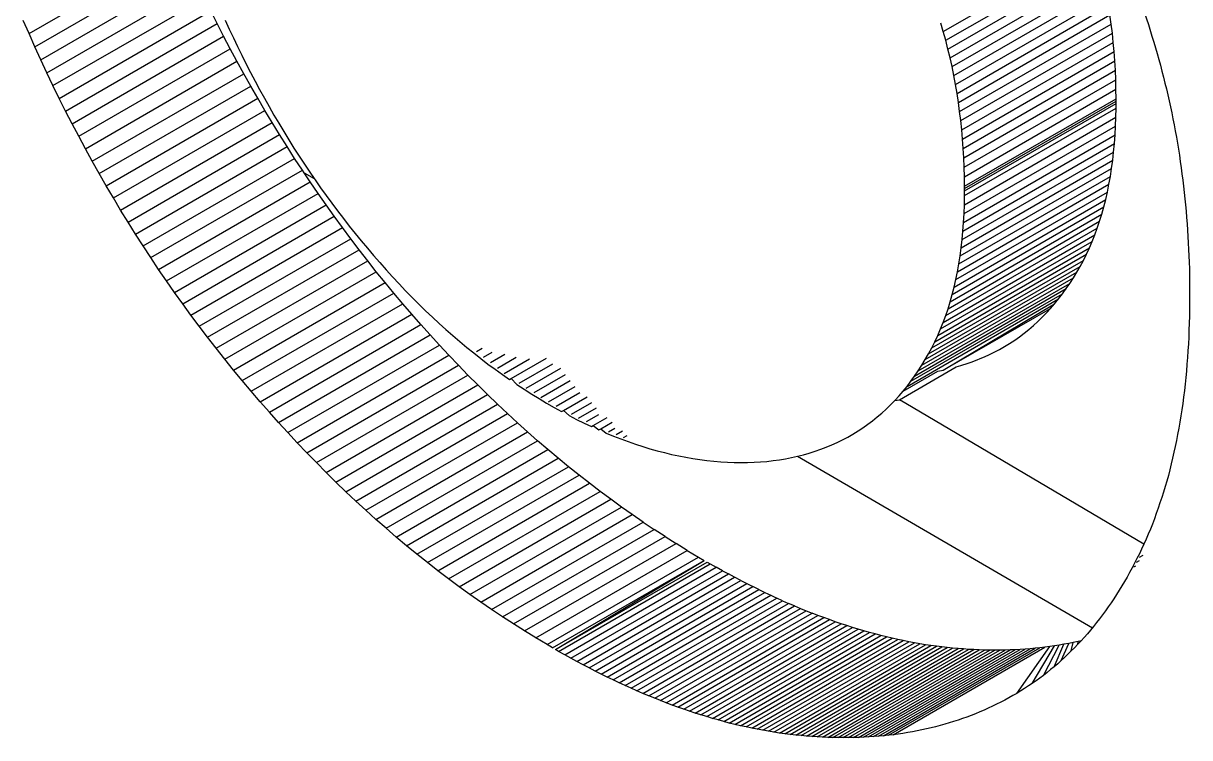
# Model space of a CAD drawing. Header units: millimetres. Extents: x 153 to 4750, y 92 to 3343.
# Drawn here: x 3415.54 to 3431.87, y 2733.52 to 2743.52 of the extents above; entities that cross this region are included whole.
import ezdxf

# ---------------------------------------------------------------- set-up
doc = ezdxf.new("R2010")
doc.units = ezdxf.units.MM

msp = doc.modelspace()

# ---------------------------------------------------------------- linework, layer by layer
for p, q in [((3415.621, 2743.372), (3417.742, 2744.596)), ((3428.418, 2743.399), (3430.54, 2744.624)), ((3428.452, 2743.278), (3430.573, 2744.502)), ((3415.702, 2743.188), (3417.824, 2744.413)), ((3428.483, 2743.156), (3430.604, 2744.381)), ((3415.785, 2743.006), (3417.907, 2744.23)), ((3428.512, 2743.033), (3430.634, 2744.258)), ((3415.87, 2742.824), (3417.991, 2744.049)), ((3428.54, 2742.91), (3430.661, 2744.134)), ((3428.565, 2742.785), (3430.686, 2744.01)), ((3415.956, 2742.644), (3418.077, 2743.869)), ((3428.588, 2742.66), (3430.71, 2743.885)), ((3416.044, 2742.465), (3418.165, 2743.69)), ((3418.254, 2743.512), (3418.165, 2743.69)), ((3428.61, 2742.535), (3430.731, 2743.759)), ((3431.235, 2743.657), (3431.288, 2743.497)), ((3415.621, 2743.372), (3415.541, 2743.556)), ((3416.133, 2742.287), (3418.254, 2743.512)), ((3418.345, 2743.335), (3418.254, 2743.512)), ((3418.366, 2743.559), (3418.423, 2743.435)), ((3428.418, 2743.399), (3428.383, 2743.519)), ((3428.629, 2742.408), (3430.751, 2743.633)), ((3428.647, 2742.281), (3430.768, 2743.506)), ((3430.768, 2743.506), (3430.751, 2743.633)), ((3430.784, 2743.378), (3430.768, 2743.506)), ((3431.288, 2743.497), (3431.339, 2743.335)), ((3415.702, 2743.188), (3415.621, 2743.372)), ((3416.224, 2742.11), (3418.345, 2743.335)), ((3418.437, 2743.159), (3418.345, 2743.335)), ((3418.423, 2743.435), (3418.481, 2743.312)), ((3428.452, 2743.278), (3428.418, 2743.399)), ((3428.662, 2742.153), (3430.784, 2743.378)), ((3430.797, 2743.249), (3430.784, 2743.378)), ((3431.339, 2743.335), (3431.364, 2743.254)), ((3415.785, 2743.006), (3415.702, 2743.188)), ((3418.481, 2743.312), (3418.539, 2743.189)), ((3418.539, 2743.189), (3418.599, 2743.068)), ((3428.483, 2743.156), (3428.452, 2743.278)), ((3428.676, 2742.024), (3430.797, 2743.249)), ((3430.809, 2743.119), (3430.797, 2743.249)), ((3431.364, 2743.254), (3431.388, 2743.173)), ((3431.388, 2743.173), (3431.412, 2743.091)), ((3415.87, 2742.824), (3415.785, 2743.006)), ((3416.316, 2741.934), (3418.437, 2743.159)), ((3418.531, 2742.984), (3418.437, 2743.159)), ((3418.599, 2743.068), (3418.66, 2742.946)), ((3428.512, 2743.033), (3428.483, 2743.156)), ((3428.54, 2742.91), (3428.512, 2743.033)), ((3428.687, 2741.895), (3430.809, 2743.119)), ((3430.818, 2742.989), (3430.809, 2743.119)), ((3431.412, 2743.091), (3431.435, 2743.01)), ((3431.435, 2743.01), (3431.457, 2742.928)), ((3416.41, 2741.759), (3418.531, 2742.984)), ((3418.627, 2742.81), (3418.531, 2742.984)), ((3418.66, 2742.946), (3418.722, 2742.826)), ((3428.565, 2742.785), (3428.54, 2742.91)), ((3428.697, 2741.764), (3430.818, 2742.989)), ((3428.705, 2741.633), (3430.826, 2742.858)), ((3430.826, 2742.858), (3430.818, 2742.989)), ((3430.831, 2742.726), (3430.826, 2742.858)), ((3431.457, 2742.928), (3431.479, 2742.845)), ((3431.479, 2742.845), (3431.5, 2742.763)), ((3415.956, 2742.644), (3415.87, 2742.824)), ((3416.505, 2741.586), (3418.627, 2742.81)), ((3418.724, 2742.638), (3418.627, 2742.81)), ((3418.722, 2742.826), (3418.785, 2742.706)), ((3418.785, 2742.706), (3418.849, 2742.587)), ((3428.588, 2742.66), (3428.565, 2742.785)), ((3428.71, 2741.501), (3430.831, 2742.726)), ((3430.835, 2742.594), (3430.831, 2742.726)), ((3431.5, 2742.763), (3431.521, 2742.68)), ((3431.521, 2742.68), (3431.541, 2742.597)), ((3416.044, 2742.465), (3415.956, 2742.644)), ((3416.602, 2741.413), (3418.724, 2742.638)), ((3418.822, 2742.466), (3418.724, 2742.638)), ((3418.849, 2742.587), (3418.915, 2742.468)), ((3428.61, 2742.535), (3428.588, 2742.66)), ((3428.629, 2742.408), (3428.61, 2742.535)), ((3428.714, 2741.369), (3430.835, 2742.594)), ((3430.837, 2742.46), (3430.835, 2742.594)), ((3431.541, 2742.597), (3431.56, 2742.514)), ((3431.56, 2742.514), (3431.579, 2742.43)), ((3416.133, 2742.287), (3416.044, 2742.465)), ((3416.701, 2741.241), (3418.822, 2742.466)), ((3418.923, 2742.296), (3418.822, 2742.466)), ((3418.915, 2742.468), (3418.981, 2742.35)), ((3418.981, 2742.35), (3419.048, 2742.232)), ((3428.647, 2742.281), (3428.629, 2742.408)), ((3428.715, 2741.235), (3430.837, 2742.46)), ((3428.715, 2741.202), (3430.837, 2742.427)), ((3428.715, 2741.169), (3430.837, 2742.394)), ((3430.836, 2742.329), (3430.837, 2742.394)), ((3430.837, 2742.427), (3430.837, 2742.46)), ((3430.837, 2742.394), (3430.837, 2742.427)), ((3431.579, 2742.43), (3431.597, 2742.347)), ((3416.224, 2742.11), (3416.133, 2742.287)), ((3416.801, 2741.071), (3418.923, 2742.296)), ((3419.024, 2742.126), (3418.923, 2742.296)), ((3419.048, 2742.232), (3419.116, 2742.116)), ((3428.662, 2742.153), (3428.647, 2742.281)), ((3428.713, 2740.977), (3430.834, 2742.202)), ((3428.715, 2741.105), (3430.836, 2742.329)), ((3430.829, 2742.077), (3430.834, 2742.202)), ((3430.834, 2742.202), (3430.836, 2742.329)), ((3431.597, 2742.347), (3431.615, 2742.263)), ((3431.615, 2742.263), (3431.632, 2742.178)), ((3416.316, 2741.934), (3416.224, 2742.11)), ((3416.903, 2740.902), (3419.024, 2742.126)), ((3419.128, 2741.958), (3419.024, 2742.126)), ((3419.116, 2742.116), (3419.186, 2742)), ((3428.676, 2742.024), (3428.662, 2742.153)), ((3428.687, 2741.895), (3428.676, 2742.024)), ((3428.708, 2740.852), (3430.829, 2742.077)), ((3430.822, 2741.954), (3430.829, 2742.077)), ((3431.632, 2742.178), (3431.648, 2742.094)), ((3431.648, 2742.094), (3431.664, 2742.009)), ((3416.41, 2741.759), (3416.316, 2741.934)), ((3417.007, 2740.734), (3419.128, 2741.958)), ((3419.233, 2741.791), (3419.128, 2741.958)), ((3419.186, 2742), (3419.257, 2741.884)), ((3419.257, 2741.884), (3419.328, 2741.77)), ((3428.697, 2741.764), (3428.687, 2741.895)), ((3428.701, 2740.729), (3430.822, 2741.954)), ((3430.813, 2741.833), (3430.822, 2741.954)), ((3431.664, 2742.009), (3431.68, 2741.924)), ((3431.68, 2741.924), (3431.694, 2741.839)), ((3416.505, 2741.586), (3416.41, 2741.759)), ((3417.111, 2740.566), (3419.233, 2741.791)), ((3419.339, 2741.625), (3419.233, 2741.791)), ((3419.328, 2741.77), (3419.401, 2741.657)), ((3428.681, 2740.489), (3430.802, 2741.714)), ((3428.692, 2740.608), (3430.813, 2741.833)), ((3428.705, 2741.633), (3428.697, 2741.764)), ((3430.789, 2741.598), (3430.802, 2741.714)), ((3430.802, 2741.714), (3430.813, 2741.833)), ((3431.694, 2741.839), (3431.708, 2741.753)), ((3431.708, 2741.753), (3431.722, 2741.668)), ((3416.602, 2741.413), (3416.505, 2741.586)), ((3417.218, 2740.4), (3419.339, 2741.625)), ((3419.447, 2741.46), (3419.339, 2741.625)), ((3419.401, 2741.657), (3419.475, 2741.545)), ((3419.475, 2741.545), (3419.549, 2741.433)), ((3428.668, 2740.373), (3430.789, 2741.598)), ((3428.71, 2741.501), (3428.705, 2741.633)), ((3430.774, 2741.483), (3430.789, 2741.598)), ((3431.722, 2741.668), (3431.735, 2741.582)), ((3431.735, 2741.582), (3431.747, 2741.495)), ((3416.701, 2741.241), (3416.602, 2741.413)), ((3417.326, 2740.236), (3419.447, 2741.46)), ((3419.471, 2741.425), (3419.447, 2741.46)), ((3419.471, 2741.425), (3419.61, 2741.345)), ((3419.557, 2741.297), (3419.471, 2741.425)), ((3419.549, 2741.433), (3419.61, 2741.345)), ((3428.635, 2740.147), (3430.756, 2741.371)), ((3428.652, 2740.259), (3430.774, 2741.483)), ((3428.714, 2741.369), (3428.71, 2741.501)), ((3428.715, 2741.235), (3428.714, 2741.369)), ((3430.737, 2741.262), (3430.756, 2741.371)), ((3430.756, 2741.371), (3430.774, 2741.483)), ((3431.747, 2741.495), (3431.758, 2741.409)), ((3431.758, 2741.409), (3431.77, 2741.322)), ((3416.801, 2741.071), (3416.701, 2741.241)), ((3417.435, 2740.072), (3419.557, 2741.297)), ((3419.667, 2741.135), (3419.557, 2741.297)), ((3419.61, 2741.345), (3419.625, 2741.323)), ((3419.625, 2741.323), (3419.702, 2741.213)), ((3419.702, 2741.213), (3419.78, 2741.104)), ((3428.615, 2740.037), (3430.737, 2741.262)), ((3428.715, 2741.202), (3428.715, 2741.235)), ((3430.715, 2741.154), (3430.737, 2741.262)), ((3431.77, 2741.322), (3431.78, 2741.235)), ((3431.78, 2741.235), (3431.79, 2741.148)), ((3416.903, 2740.902), (3416.801, 2741.071)), ((3417.546, 2739.91), (3419.667, 2741.135)), ((3419.779, 2740.974), (3419.667, 2741.135)), ((3419.78, 2741.104), (3419.859, 2740.996)), ((3428.57, 2739.824), (3430.691, 2741.048)), ((3428.593, 2739.929), (3430.715, 2741.154)), ((3428.713, 2740.977), (3428.715, 2741.105)), ((3428.715, 2741.169), (3428.715, 2741.202)), ((3428.715, 2741.105), (3428.715, 2741.169)), ((3430.665, 2740.945), (3430.691, 2741.048)), ((3430.691, 2741.048), (3430.715, 2741.154)), ((3431.79, 2741.148), (3431.799, 2741.06)), ((3431.799, 2741.06), (3431.808, 2740.973)), ((3417.007, 2740.734), (3416.903, 2740.902)), ((3417.658, 2739.749), (3419.779, 2740.974)), ((3419.893, 2740.815), (3419.779, 2740.974)), ((3419.859, 2740.996), (3419.94, 2740.889)), ((3419.94, 2740.889), (3420.021, 2740.783)), ((3428.543, 2739.72), (3430.665, 2740.945)), ((3428.708, 2740.852), (3428.713, 2740.977)), ((3430.637, 2740.844), (3430.665, 2740.945)), ((3431.808, 2740.973), (3431.816, 2740.885)), ((3431.816, 2740.885), (3431.823, 2740.796)), ((3417.111, 2740.566), (3417.007, 2740.734)), ((3417.772, 2739.59), (3419.893, 2740.815)), ((3420.008, 2740.657), (3419.893, 2740.815)), ((3420.021, 2740.783), (3420.103, 2740.678)), ((3428.485, 2739.52), (3430.606, 2740.745)), ((3428.515, 2739.619), (3430.637, 2740.844)), ((3428.692, 2740.608), (3428.701, 2740.729)), ((3428.701, 2740.729), (3428.708, 2740.852)), ((3430.574, 2740.648), (3430.606, 2740.745)), ((3430.606, 2740.745), (3430.637, 2740.844)), ((3431.823, 2740.796), (3431.83, 2740.708)), ((3417.218, 2740.4), (3417.111, 2740.566)), ((3417.887, 2739.432), (3420.008, 2740.657)), ((3420.124, 2740.5), (3420.008, 2740.657)), ((3420.103, 2740.678), (3420.186, 2740.574)), ((3420.186, 2740.574), (3420.271, 2740.471)), ((3428.418, 2739.329), (3430.539, 2740.554)), ((3428.452, 2739.424), (3430.574, 2740.648)), ((3428.681, 2740.489), (3428.692, 2740.608)), ((3430.502, 2740.461), (3430.539, 2740.554)), ((3430.539, 2740.554), (3430.574, 2740.648)), ((3431.83, 2740.708), (3431.837, 2740.619)), ((3431.837, 2740.619), (3431.842, 2740.53)), ((3417.326, 2740.236), (3417.218, 2740.4)), ((3418.003, 2739.276), (3420.124, 2740.5)), ((3420.242, 2740.345), (3420.124, 2740.5)), ((3420.271, 2740.471), (3420.357, 2740.368)), ((3428.381, 2739.237), (3430.502, 2740.461)), ((3428.668, 2740.373), (3428.681, 2740.489)), ((3430.463, 2740.371), (3430.502, 2740.461)), ((3431.842, 2740.53), (3431.847, 2740.441)), ((3431.847, 2740.441), (3431.852, 2740.351)), ((3417.435, 2740.072), (3417.326, 2740.236)), ((3418.121, 2739.121), (3420.242, 2740.345)), ((3420.361, 2740.192), (3420.242, 2740.345)), ((3420.357, 2740.368), (3420.443, 2740.267)), ((3420.443, 2740.267), (3420.531, 2740.166)), ((3428.301, 2739.059), (3430.422, 2740.283)), ((3428.342, 2739.147), (3430.463, 2740.371)), ((3428.635, 2740.147), (3428.652, 2740.259)), ((3428.652, 2740.259), (3428.668, 2740.373)), ((3430.379, 2740.197), (3430.422, 2740.283)), ((3430.422, 2740.283), (3430.463, 2740.371)), ((3431.852, 2740.351), (3431.856, 2740.262)), ((3431.856, 2740.262), (3431.859, 2740.172)), ((3417.546, 2739.91), (3417.435, 2740.072)), ((3418.24, 2738.967), (3420.361, 2740.192)), ((3420.482, 2740.039), (3420.361, 2740.192)), ((3420.531, 2740.166), (3420.62, 2740.066)), ((3420.62, 2740.066), (3420.71, 2739.968)), ((3428.213, 2738.889), (3430.334, 2740.114)), ((3428.258, 2738.973), (3430.379, 2740.197)), ((3428.615, 2740.037), (3428.635, 2740.147)), ((3430.287, 2740.032), (3430.334, 2740.114)), ((3430.334, 2740.114), (3430.379, 2740.197)), ((3431.859, 2740.172), (3431.862, 2740.081)), ((3431.862, 2740.081), (3431.864, 2739.991)), ((3417.658, 2739.749), (3417.546, 2739.91)), ((3418.361, 2738.814), (3420.482, 2740.039)), ((3420.604, 2739.888), (3420.482, 2740.039)), ((3420.71, 2739.968), (3420.8, 2739.87)), ((3428.117, 2738.729), (3430.239, 2739.953)), ((3428.166, 2738.808), (3430.287, 2740.032)), ((3428.57, 2739.824), (3428.593, 2739.929)), ((3428.593, 2739.929), (3428.615, 2740.037)), ((3430.189, 2739.876), (3430.239, 2739.953)), ((3430.239, 2739.953), (3430.287, 2740.032)), ((3431.864, 2739.991), (3431.865, 2739.9)), ((3431.865, 2739.9), (3431.866, 2739.809)), ((3417.772, 2739.59), (3417.658, 2739.749)), ((3418.483, 2738.663), (3420.604, 2739.888)), ((3418.606, 2738.514), (3420.727, 2739.739)), ((3420.727, 2739.739), (3420.604, 2739.888)), ((3420.852, 2739.59), (3420.727, 2739.739)), ((3420.8, 2739.87), (3420.892, 2739.773)), ((3420.892, 2739.773), (3420.985, 2739.678)), ((3428.017, 2738.577), (3430.138, 2739.802)), ((3428.068, 2738.652), (3430.189, 2739.876)), ((3428.543, 2739.72), (3428.57, 2739.824)), ((3430.085, 2739.729), (3430.138, 2739.802)), ((3430.138, 2739.802), (3430.189, 2739.876)), ((3431.866, 2739.809), (3431.866, 2739.718)), ((3417.887, 2739.432), (3417.772, 2739.59)), ((3418.731, 2738.366), (3420.852, 2739.59)), ((3420.978, 2739.443), (3420.852, 2739.59)), ((3420.985, 2739.678), (3421.078, 2739.585)), ((3421.078, 2739.585), (3421.171, 2739.493)), ((3427.91, 2738.434), (3430.031, 2739.659)), ((3427.964, 2738.505), (3430.085, 2739.729)), ((3428.416, 2738.662), (3429.976, 2739.591)), ((3428.485, 2739.52), (3428.515, 2739.619)), ((3428.515, 2739.619), (3428.543, 2739.72)), ((3429.919, 2739.525), (3429.976, 2739.591)), ((3429.976, 2739.591), (3430.031, 2739.659)), ((3430.031, 2739.659), (3430.085, 2739.729)), ((3431.866, 2739.617), (3431.865, 2739.516)), ((3431.866, 2739.718), (3431.866, 2739.617)), ((3418.003, 2739.276), (3417.887, 2739.432)), ((3418.857, 2738.219), (3420.978, 2739.443)), ((3421.106, 2739.298), (3420.978, 2739.443)), ((3421.171, 2739.493), (3421.266, 2739.404)), ((3428.416, 2738.662), (3429.919, 2739.525)), ((3428.418, 2739.329), (3428.452, 2739.424)), ((3428.452, 2739.424), (3428.485, 2739.52)), ((3429.802, 2739.401), (3429.861, 2739.462)), ((3429.861, 2739.462), (3429.919, 2739.525)), ((3431.863, 2739.417), (3431.86, 2739.318)), ((3431.865, 2739.516), (3431.863, 2739.417)), ((3418.121, 2739.121), (3418.003, 2739.276)), ((3418.985, 2738.073), (3421.106, 2739.298)), ((3421.235, 2739.154), (3421.106, 2739.298)), ((3421.266, 2739.404), (3421.361, 2739.316)), ((3421.361, 2739.316), (3421.457, 2739.229)), ((3428.381, 2739.237), (3428.418, 2739.329)), ((3429.615, 2739.23), (3429.679, 2739.285)), ((3429.679, 2739.285), (3429.741, 2739.342)), ((3429.741, 2739.342), (3429.802, 2739.401)), ((3431.86, 2739.318), (3431.857, 2739.22)), ((3418.24, 2738.967), (3418.121, 2739.121)), ((3419.114, 2737.929), (3421.235, 2739.154)), ((3421.365, 2739.011), (3421.235, 2739.154)), ((3421.457, 2739.229), (3421.553, 2739.145)), ((3421.553, 2739.145), (3421.65, 2739.062)), ((3428.301, 2739.059), (3428.342, 2739.147)), ((3428.342, 2739.147), (3428.381, 2739.237)), ((3429.418, 2739.08), (3429.483, 2739.128)), ((3429.483, 2739.128), (3429.55, 2739.178)), ((3429.55, 2739.178), (3429.615, 2739.23)), ((3431.853, 2739.123), (3431.848, 2739.027)), ((3431.857, 2739.22), (3431.853, 2739.123)), ((3418.361, 2738.814), (3418.24, 2738.967)), ((3419.244, 2737.786), (3421.365, 2739.011)), ((3421.497, 2738.87), (3421.365, 2739.011)), ((3421.65, 2739.062), (3421.748, 2738.98)), ((3421.748, 2738.98), (3421.846, 2738.901)), ((3421.886, 2738.924), (3421.964, 2738.969)), ((3428.213, 2738.889), (3428.258, 2738.973)), ((3428.258, 2738.973), (3428.301, 2739.059)), ((3429.13, 2738.911), (3429.203, 2738.95)), ((3429.203, 2738.95), (3429.276, 2738.991)), ((3429.276, 2738.991), (3429.346, 2739.035)), ((3429.346, 2739.035), (3429.418, 2739.08)), ((3431.842, 2738.931), (3431.836, 2738.836)), ((3431.848, 2739.027), (3431.842, 2738.931)), ((3418.483, 2738.663), (3418.361, 2738.814)), ((3419.376, 2737.645), (3421.497, 2738.87)), ((3421.63, 2738.73), (3421.497, 2738.87)), ((3421.846, 2738.901), (3421.945, 2738.823)), ((3421.945, 2738.823), (3422.045, 2738.747)), ((3421.981, 2738.844), (3422.103, 2738.914)), ((3422.079, 2738.767), (3422.279, 2738.883)), ((3422.176, 2738.691), (3422.44, 2738.843)), ((3422.273, 2738.616), (3422.628, 2738.821)), ((3422.371, 2738.543), (3422.864, 2738.827)), ((3428.117, 2738.729), (3428.166, 2738.808)), ((3428.166, 2738.808), (3428.213, 2738.889)), ((3428.663, 2738.725), (3428.766, 2738.758)), ((3428.766, 2738.758), (3428.823, 2738.778)), ((3428.823, 2738.778), (3428.902, 2738.808)), ((3428.902, 2738.808), (3428.927, 2738.818)), ((3428.927, 2738.818), (3429.005, 2738.852)), ((3429.005, 2738.852), (3429.055, 2738.874)), ((3429.055, 2738.874), (3429.13, 2738.911)), ((3431.836, 2738.836), (3431.828, 2738.743)), ((3418.606, 2738.514), (3418.483, 2738.663)), ((3419.509, 2737.505), (3421.63, 2738.73)), ((3421.765, 2738.592), (3421.63, 2738.73)), ((3422.045, 2738.747), (3422.145, 2738.673)), ((3422.145, 2738.673), (3422.246, 2738.6)), ((3422.246, 2738.6), (3422.348, 2738.529)), ((3422.48, 2738.477), (3422.954, 2738.751)), ((3422.58, 2738.408), (3423.063, 2738.687)), ((3422.689, 2738.346), (3423.13, 2738.6)), ((3427.804, 2738.247), (3428.6, 2738.707)), ((3427.855, 2738.366), (3428.341, 2738.647)), ((3428.017, 2738.577), (3428.068, 2738.652)), ((3428.068, 2738.652), (3428.117, 2738.729)), ((3428.341, 2738.647), (3428.416, 2738.662)), ((3428.6, 2738.707), (3428.663, 2738.725)), ((3431.82, 2738.649), (3431.812, 2738.557)), ((3431.828, 2738.743), (3431.82, 2738.649)), ((3418.731, 2738.366), (3418.606, 2738.514)), ((3419.643, 2737.367), (3421.765, 2738.592)), ((3419.779, 2737.23), (3421.901, 2738.454)), ((3421.901, 2738.454), (3421.765, 2738.592)), ((3422.038, 2738.319), (3421.901, 2738.454)), ((3422.348, 2738.529), (3422.371, 2738.543)), ((3422.371, 2738.543), (3422.45, 2738.46)), ((3422.45, 2738.46), (3422.553, 2738.393)), ((3422.786, 2738.278), (3423.197, 2738.514)), ((3422.893, 2738.216), (3423.264, 2738.43)), ((3427.855, 2738.366), (3427.91, 2738.434)), ((3427.91, 2738.434), (3427.964, 2738.505)), ((3427.964, 2738.505), (3428.017, 2738.577)), ((3431.802, 2738.465), (3431.792, 2738.375)), ((3431.812, 2738.557), (3431.802, 2738.465)), ((3418.857, 2738.219), (3418.731, 2738.366)), ((3419.917, 2737.094), (3422.038, 2738.319)), ((3422.176, 2738.185), (3422.038, 2738.319)), ((3422.553, 2738.393), (3422.657, 2738.327)), ((3422.657, 2738.327), (3422.761, 2738.263)), ((3422.999, 2738.156), (3423.331, 2738.348)), ((3423.102, 2738.097), (3423.434, 2738.288)), ((3427.74, 2738.237), (3427.798, 2738.301)), ((3427.798, 2738.301), (3427.855, 2738.366)), ((3431.781, 2738.285), (3431.769, 2738.196)), ((3431.792, 2738.375), (3431.781, 2738.285)), ((3418.985, 2738.073), (3418.857, 2738.219)), ((3420.055, 2736.96), (3422.176, 2738.185)), ((3422.316, 2738.054), (3422.176, 2738.185)), ((3422.761, 2738.263), (3422.866, 2738.201)), ((3422.866, 2738.201), (3422.971, 2738.14)), ((3422.971, 2738.14), (3423.076, 2738.082)), ((3423.214, 2738.045), (3423.499, 2738.209)), ((3423.313, 2737.988), (3423.563, 2738.133)), ((3427.557, 2738.06), (3427.62, 2738.117)), ((3427.62, 2738.117), (3427.681, 2738.176)), ((3427.681, 2738.176), (3427.74, 2738.237)), ((3427.74, 2738.237), (3427.804, 2738.247)), ((3427.893, 2738.195), (3427.804, 2738.247)), ((3431.226, 2736.226), (3427.893, 2738.195)), ((3431.756, 2738.107), (3431.743, 2738.02)), ((3431.769, 2738.196), (3431.756, 2738.107)), ((3419.114, 2737.929), (3418.985, 2738.073)), ((3420.194, 2736.829), (3422.316, 2738.054)), ((3422.456, 2737.924), (3422.316, 2738.054)), ((3423.076, 2738.082), (3423.102, 2738.097)), ((3423.102, 2738.097), (3423.181, 2738.026)), ((3423.181, 2738.026), (3423.286, 2737.972)), ((3423.286, 2737.972), (3423.39, 2737.921)), ((3423.423, 2737.94), (3423.598, 2738.041)), ((3423.517, 2737.885), (3423.714, 2737.999)), ((3427.362, 2737.903), (3427.429, 2737.953)), ((3427.429, 2737.953), (3427.494, 2738.006)), ((3427.494, 2738.006), (3427.557, 2738.06)), ((3431.743, 2738.02), (3431.729, 2737.933)), ((3419.244, 2737.786), (3419.114, 2737.929)), ((3419.376, 2737.645), (3419.244, 2737.786)), ((3420.335, 2736.7), (3422.456, 2737.924)), ((3420.476, 2736.572), (3422.597, 2737.797)), ((3422.597, 2737.797), (3422.456, 2737.924)), ((3422.74, 2737.672), (3422.597, 2737.797)), ((3423.39, 2737.921), (3423.494, 2737.872)), ((3423.494, 2737.872), (3423.517, 2737.885)), ((3423.517, 2737.885), (3423.597, 2737.825)), ((3423.597, 2737.825), (3423.624, 2737.841)), ((3423.624, 2737.841), (3423.784, 2737.933)), ((3423.624, 2737.841), (3423.7, 2737.78)), ((3423.7, 2737.78), (3423.803, 2737.738)), ((3423.731, 2737.798), (3423.819, 2737.849)), ((3423.838, 2737.758), (3423.929, 2737.81)), ((3427.154, 2737.766), (3427.225, 2737.81)), ((3427.225, 2737.81), (3427.294, 2737.855)), ((3427.294, 2737.855), (3427.362, 2737.903)), ((3431.714, 2737.847), (3431.698, 2737.762)), ((3431.729, 2737.933), (3431.714, 2737.847)), ((3419.509, 2737.505), (3419.376, 2737.645)), ((3420.618, 2736.447), (3422.74, 2737.672)), ((3422.883, 2737.549), (3422.74, 2737.672)), ((3423.803, 2737.738), (3423.906, 2737.698)), ((3423.906, 2737.698), (3424.008, 2737.66)), ((3423.944, 2737.72), (3423.992, 2737.748)), ((3424.008, 2737.66), (3424.11, 2737.625)), ((3424.11, 2737.625), (3424.211, 2737.592)), ((3426.78, 2737.583), (3426.858, 2737.615)), ((3426.858, 2737.615), (3426.934, 2737.65)), ((3426.934, 2737.65), (3427.009, 2737.686)), ((3427.009, 2737.686), (3427.082, 2737.725)), ((3427.082, 2737.725), (3427.154, 2737.766)), ((3431.682, 2737.677), (3431.665, 2737.594)), ((3431.698, 2737.762), (3431.682, 2737.677)), ((3419.643, 2737.367), (3419.509, 2737.505)), ((3420.761, 2736.324), (3422.883, 2737.549)), ((3423.027, 2737.428), (3422.883, 2737.549)), ((3424.211, 2737.592), (3424.312, 2737.561)), ((3424.312, 2737.561), (3424.413, 2737.532)), ((3424.413, 2737.532), (3424.514, 2737.506)), ((3424.514, 2737.506), (3424.614, 2737.482)), ((3424.614, 2737.482), (3424.714, 2737.461)), ((3424.714, 2737.461), (3424.813, 2737.441)), ((3426.294, 2737.437), (3426.378, 2737.456)), ((3426.378, 2737.456), (3426.461, 2737.477)), ((3426.378, 2737.456), (3430.505, 2735.054)), ((3426.461, 2737.477), (3426.542, 2737.5)), ((3426.542, 2737.5), (3426.623, 2737.526)), ((3426.623, 2737.526), (3426.702, 2737.553)), ((3426.702, 2737.553), (3426.78, 2737.583)), ((3431.647, 2737.511), (3431.628, 2737.429)), ((3431.665, 2737.594), (3431.647, 2737.511)), ((3419.779, 2737.23), (3419.643, 2737.367)), ((3420.906, 2736.203), (3423.027, 2737.428)), ((3421.051, 2736.084), (3423.172, 2737.309)), ((3423.172, 2737.309), (3423.027, 2737.428)), ((3423.319, 2737.192), (3423.172, 2737.309)), ((3424.813, 2737.441), (3424.912, 2737.424)), ((3424.912, 2737.424), (3425.011, 2737.409)), ((3425.011, 2737.409), (3425.11, 2737.397)), ((3425.11, 2737.397), (3425.207, 2737.386)), ((3425.207, 2737.386), (3425.304, 2737.378)), ((3425.304, 2737.378), (3425.399, 2737.373)), ((3425.399, 2737.373), (3425.493, 2737.369)), ((3425.493, 2737.369), (3425.587, 2737.368)), ((3425.587, 2737.368), (3425.679, 2737.368)), ((3425.679, 2737.368), (3425.77, 2737.371)), ((3425.77, 2737.371), (3425.86, 2737.377)), ((3425.86, 2737.377), (3425.949, 2737.384)), ((3425.949, 2737.384), (3426.037, 2737.394)), ((3426.037, 2737.394), (3426.124, 2737.406)), ((3426.124, 2737.406), (3426.21, 2737.421)), ((3426.21, 2737.421), (3426.294, 2737.437)), ((3431.609, 2737.348), (3431.589, 2737.267)), ((3431.628, 2737.429), (3431.609, 2737.348)), ((3419.917, 2737.094), (3419.779, 2737.23)), ((3421.197, 2735.967), (3423.319, 2737.192)), ((3423.466, 2737.077), (3423.319, 2737.192)), ((3431.568, 2737.188), (3431.546, 2737.109)), ((3431.589, 2737.267), (3431.568, 2737.188)), ((3420.055, 2736.96), (3419.917, 2737.094)), ((3420.194, 2736.829), (3420.055, 2736.96)), ((3421.344, 2735.852), (3423.466, 2737.077)), ((3421.493, 2735.74), (3423.614, 2736.964)), ((3423.614, 2736.964), (3423.466, 2737.077)), ((3423.763, 2736.854), (3423.614, 2736.964)), ((3431.523, 2737.031), (3431.5, 2736.954)), ((3431.546, 2737.109), (3431.523, 2737.031)), ((3420.335, 2736.7), (3420.194, 2736.829)), ((3421.642, 2735.629), (3423.763, 2736.854)), ((3423.913, 2736.745), (3423.763, 2736.854)), ((3431.451, 2736.802), (3431.426, 2736.727)), ((3431.476, 2736.877), (3431.451, 2736.802)), ((3431.5, 2736.954), (3431.476, 2736.877)), ((3420.476, 2736.572), (3420.335, 2736.7)), ((3421.792, 2735.521), (3423.913, 2736.745)), ((3421.943, 2735.414), (3424.065, 2736.639)), ((3424.065, 2736.639), (3423.913, 2736.745)), ((3424.217, 2736.535), (3424.065, 2736.639)), ((3431.399, 2736.653), (3431.372, 2736.58)), ((3431.426, 2736.727), (3431.399, 2736.653)), ((3420.618, 2736.447), (3420.476, 2736.572)), ((3422.095, 2735.31), (3424.217, 2736.535)), ((3424.217, 2736.535), (3424.37, 2736.432)), ((3431.345, 2736.507), (3431.316, 2736.436)), ((3431.372, 2736.58), (3431.345, 2736.507)), ((3420.761, 2736.324), (3420.618, 2736.447)), ((3420.906, 2736.203), (3420.761, 2736.324)), ((3422.249, 2735.208), (3424.37, 2736.432)), ((3422.403, 2735.108), (3424.524, 2736.332)), ((3424.524, 2736.332), (3424.37, 2736.432)), ((3424.524, 2736.332), (3424.679, 2736.234)), ((3431.287, 2736.365), (3431.257, 2736.295)), ((3431.316, 2736.436), (3431.287, 2736.365)), ((3421.051, 2736.084), (3420.906, 2736.203)), ((3422.558, 2735.01), (3424.679, 2736.234)), ((3424.835, 2736.138), (3424.679, 2736.234)), ((3431.194, 2736.157), (3431.162, 2736.09)), ((3431.226, 2736.226), (3431.194, 2736.157)), ((3431.257, 2736.295), (3431.226, 2736.226)), ((3421.197, 2735.967), (3421.051, 2736.084)), ((3422.714, 2734.914), (3424.835, 2736.138)), ((3422.871, 2734.82), (3424.992, 2736.045)), ((3422.95, 2734.774), (3425.071, 2735.998)), ((3422.991, 2734.75), (3425.071, 2735.998)), ((3424.835, 2736.138), (3424.992, 2736.045)), ((3424.992, 2736.045), (3425.071, 2735.998)), ((3431.129, 2736.023), (3431.095, 2735.957)), ((3431.124, 2735.974), (3431.165, 2735.997)), ((3431.162, 2736.09), (3431.129, 2736.023)), ((3431.162, 2736.042), (3431.216, 2736.073)), ((3421.344, 2735.852), (3421.197, 2735.967)), ((3421.493, 2735.74), (3421.344, 2735.852)), ((3422.991, 2734.75), (3425.112, 2735.975)), ((3423.034, 2734.725), (3425.155, 2735.95)), ((3423.12, 2734.677), (3425.241, 2735.902)), ((3423.205, 2734.629), (3425.326, 2735.854)), ((3425.112, 2735.975), (3425.155, 2735.95)), ((3425.155, 2735.95), (3425.241, 2735.902)), ((3425.326, 2735.854), (3425.241, 2735.902)), ((3425.326, 2735.854), (3425.412, 2735.808)), ((3431.026, 2735.828), (3430.991, 2735.765)), ((3431.061, 2735.892), (3431.026, 2735.828)), ((3431.095, 2735.957), (3431.061, 2735.892)), ((3431.086, 2735.907), (3431.115, 2735.923)), ((3421.642, 2735.629), (3421.493, 2735.74)), ((3423.29, 2734.583), (3425.412, 2735.808)), ((3423.376, 2734.537), (3425.497, 2735.762)), ((3423.46, 2734.493), (3425.582, 2735.717)), ((3423.545, 2734.449), (3425.666, 2735.674)), ((3425.497, 2735.762), (3425.412, 2735.808)), ((3425.582, 2735.717), (3425.497, 2735.762)), ((3425.582, 2735.717), (3425.666, 2735.674)), ((3425.666, 2735.674), (3425.751, 2735.631)), ((3430.955, 2735.702), (3430.918, 2735.641)), ((3430.991, 2735.765), (3430.955, 2735.702)), ((3421.792, 2735.521), (3421.642, 2735.629)), ((3421.943, 2735.414), (3421.792, 2735.521)), ((3423.629, 2734.406), (3425.751, 2735.631)), ((3423.714, 2734.365), (3425.835, 2735.59)), ((3423.797, 2734.324), (3425.919, 2735.549)), ((3423.881, 2734.285), (3426.002, 2735.51)), ((3425.835, 2735.59), (3425.751, 2735.631)), ((3425.835, 2735.59), (3425.919, 2735.549)), ((3425.919, 2735.549), (3426.002, 2735.51)), ((3426.002, 2735.51), (3426.086, 2735.471)), ((3430.844, 2735.52), (3430.805, 2735.461)), ((3430.881, 2735.58), (3430.844, 2735.52)), ((3430.918, 2735.641), (3430.881, 2735.58)), ((3422.095, 2735.31), (3421.943, 2735.414)), ((3423.964, 2734.246), (3426.086, 2735.471)), ((3424.048, 2734.209), (3426.169, 2735.433)), ((3424.13, 2734.172), (3426.252, 2735.397)), ((3424.213, 2734.136), (3426.334, 2735.361)), ((3426.169, 2735.433), (3426.086, 2735.471)), ((3426.169, 2735.433), (3426.252, 2735.397)), ((3426.334, 2735.361), (3426.252, 2735.397)), ((3426.334, 2735.361), (3426.417, 2735.327)), ((3430.727, 2735.346), (3430.687, 2735.29)), ((3430.767, 2735.403), (3430.727, 2735.346)), ((3430.805, 2735.461), (3430.767, 2735.403)), ((3422.249, 2735.208), (3422.095, 2735.31)), ((3422.403, 2735.108), (3422.249, 2735.208)), ((3424.296, 2734.102), (3426.417, 2735.327)), ((3424.378, 2734.068), (3426.499, 2735.293)), ((3424.46, 2734.036), (3426.581, 2735.26)), ((3424.541, 2734.004), (3426.663, 2735.229)), ((3424.623, 2733.973), (3426.744, 2735.198)), ((3424.704, 2733.944), (3426.825, 2735.169)), ((3426.417, 2735.327), (3426.499, 2735.293)), ((3426.499, 2735.293), (3426.581, 2735.26)), ((3426.663, 2735.229), (3426.581, 2735.26)), ((3426.744, 2735.198), (3426.663, 2735.229)), ((3426.825, 2735.169), (3426.744, 2735.198)), ((3426.906, 2735.14), (3426.825, 2735.169)), ((3430.606, 2735.18), (3430.564, 2735.127)), ((3430.647, 2735.235), (3430.606, 2735.18)), ((3430.687, 2735.29), (3430.647, 2735.235)), ((3422.558, 2735.01), (3422.403, 2735.108)), ((3422.714, 2734.914), (3422.558, 2735.01)), ((3424.785, 2733.915), (3426.906, 2735.14)), ((3424.866, 2733.888), (3426.987, 2735.112)), ((3424.946, 2733.861), (3427.067, 2735.086)), ((3425.026, 2733.835), (3427.147, 2735.06)), ((3425.106, 2733.811), (3427.227, 2735.036)), ((3425.186, 2733.787), (3427.307, 2735.012)), ((3426.987, 2735.112), (3426.906, 2735.14)), ((3427.067, 2735.086), (3426.987, 2735.112)), ((3427.147, 2735.06), (3427.067, 2735.086)), ((3427.227, 2735.036), (3427.147, 2735.06)), ((3427.307, 2735.012), (3427.227, 2735.036)), ((3427.387, 2734.989), (3427.307, 2735.012)), ((3430.479, 2735.022), (3430.436, 2734.971)), ((3430.522, 2735.074), (3430.479, 2735.022)), ((3430.564, 2735.127), (3430.522, 2735.074)), ((3422.871, 2734.82), (3422.714, 2734.914)), ((3425.265, 2733.765), (3427.387, 2734.989)), ((3425.344, 2733.743), (3427.466, 2734.968)), ((3425.423, 2733.722), (3427.545, 2734.947)), ((3425.502, 2733.703), (3427.623, 2734.928)), ((3425.581, 2733.684), (3427.702, 2734.909)), ((3425.659, 2733.667), (3427.78, 2734.891)), ((3425.737, 2733.65), (3427.858, 2734.875)), ((3425.814, 2733.634), (3427.936, 2734.859)), ((3425.892, 2733.62), (3428.013, 2734.845)), ((3427.466, 2734.968), (3427.387, 2734.989)), ((3427.545, 2734.947), (3427.466, 2734.968)), ((3427.623, 2734.928), (3427.545, 2734.947)), ((3427.702, 2734.909), (3427.623, 2734.928)), ((3427.78, 2734.891), (3427.702, 2734.909)), ((3427.858, 2734.875), (3427.78, 2734.891)), ((3427.936, 2734.859), (3427.858, 2734.875)), ((3428.013, 2734.845), (3427.936, 2734.859)), ((3428.09, 2734.831), (3428.013, 2734.845)), ((3430.238, 2734.85), (3430.173, 2734.837)), ((3430.21, 2734.73), (3430.238, 2734.85)), ((3430.304, 2734.864), (3430.238, 2734.85)), ((3430.347, 2734.872), (3430.302, 2734.824)), ((3430.302, 2734.824), (3430.304, 2734.864)), ((3430.347, 2734.872), (3430.304, 2734.864)), ((3430.392, 2734.921), (3430.347, 2734.872)), ((3430.436, 2734.971), (3430.392, 2734.921)), ((3422.95, 2734.774), (3422.871, 2734.82)), ((3423.034, 2734.725), (3422.991, 2734.75)), ((3423.12, 2734.677), (3423.034, 2734.725)), ((3423.205, 2734.629), (3423.12, 2734.677)), ((3425.969, 2733.606), (3428.09, 2734.831)), ((3426.046, 2733.594), (3428.167, 2734.818)), ((3426.123, 2733.582), (3428.244, 2734.807)), ((3426.199, 2733.571), (3428.321, 2734.796)), ((3426.276, 2733.562), (3428.397, 2734.787)), ((3426.352, 2733.553), (3428.473, 2734.778)), ((3426.427, 2733.546), (3428.549, 2734.77)), ((3426.503, 2733.539), (3428.624, 2734.764)), ((3426.578, 2733.533), (3428.699, 2734.758)), ((3426.652, 2733.528), (3428.773, 2734.753)), ((3426.726, 2733.524), (3428.847, 2734.749)), ((3426.8, 2733.521), (3428.921, 2734.746)), ((3426.873, 2733.519), (3428.994, 2734.743)), ((3426.946, 2733.517), (3429.067, 2734.742)), ((3427.018, 2733.517), (3429.139, 2734.741)), ((3427.09, 2733.517), (3429.211, 2734.742)), ((3427.162, 2733.518), (3429.283, 2734.743)), ((3427.233, 2733.52), (3429.354, 2734.745)), ((3427.303, 2733.523), (3429.425, 2734.748)), ((3427.373, 2733.527), (3429.495, 2734.751)), ((3427.443, 2733.531), (3429.565, 2734.756)), ((3427.513, 2733.537), (3429.634, 2734.762)), ((3427.581, 2733.543), (3429.703, 2734.768)), ((3427.65, 2733.55), (3429.771, 2734.775)), ((3427.718, 2733.558), (3429.839, 2734.783)), ((3428.167, 2734.818), (3428.09, 2734.831)), ((3428.244, 2734.807), (3428.167, 2734.818)), ((3428.321, 2734.796), (3428.244, 2734.807)), ((3428.397, 2734.787), (3428.321, 2734.796)), ((3428.473, 2734.778), (3428.397, 2734.787)), ((3428.549, 2734.77), (3428.473, 2734.778)), ((3428.624, 2734.764), (3428.549, 2734.77)), ((3428.699, 2734.758), (3428.624, 2734.764)), ((3428.773, 2734.753), (3428.699, 2734.758)), ((3428.847, 2734.749), (3428.773, 2734.753)), ((3428.921, 2734.746), (3428.847, 2734.749)), ((3428.994, 2734.743), (3428.921, 2734.746)), ((3429.067, 2734.742), (3428.994, 2734.743)), ((3429.139, 2734.741), (3429.067, 2734.742)), ((3429.211, 2734.742), (3429.139, 2734.741)), ((3429.283, 2734.743), (3429.211, 2734.742)), ((3429.354, 2734.745), (3429.283, 2734.743)), ((3429.425, 2734.748), (3429.354, 2734.745)), ((3429.495, 2734.751), (3429.425, 2734.748)), ((3429.447, 2734.137), (3429.907, 2734.792)), ((3429.565, 2734.756), (3429.495, 2734.751)), ((3429.634, 2734.762), (3429.565, 2734.756)), ((3429.703, 2734.768), (3429.634, 2734.762)), ((3429.663, 2734.276), (3429.974, 2734.802)), ((3429.771, 2734.775), (3429.703, 2734.768)), ((3429.839, 2734.783), (3429.771, 2734.775)), ((3429.819, 2734.389), (3430.041, 2734.813)), ((3429.907, 2734.792), (3429.839, 2734.783)), ((3429.974, 2734.802), (3429.907, 2734.792)), ((3429.97, 2734.51), (3430.107, 2734.824)), ((3430.041, 2734.813), (3429.974, 2734.802)), ((3430.107, 2734.824), (3430.041, 2734.813)), ((3430.068, 2734.595), (3430.173, 2734.837)), ((3430.173, 2734.837), (3430.107, 2734.824)), ((3430.163, 2734.684), (3430.116, 2734.639)), ((3430.21, 2734.73), (3430.163, 2734.684)), ((3430.256, 2734.776), (3430.21, 2734.73)), ((3430.302, 2734.824), (3430.256, 2734.776)), ((3423.29, 2734.583), (3423.205, 2734.629)), ((3423.376, 2734.537), (3423.29, 2734.583)), ((3423.46, 2734.493), (3423.376, 2734.537)), ((3430.019, 2734.552), (3429.97, 2734.51)), ((3430.068, 2734.595), (3430.019, 2734.552)), ((3430.116, 2734.639), (3430.068, 2734.595)), ((3423.545, 2734.449), (3423.46, 2734.493)), ((3423.629, 2734.406), (3423.545, 2734.449)), ((3423.714, 2734.365), (3423.629, 2734.406)), ((3423.797, 2734.324), (3423.714, 2734.365)), ((3429.768, 2734.351), (3429.716, 2734.313)), ((3429.819, 2734.389), (3429.768, 2734.351)), ((3429.87, 2734.429), (3429.819, 2734.389)), ((3429.92, 2734.469), (3429.87, 2734.429)), ((3429.97, 2734.51), (3429.92, 2734.469)), ((3423.881, 2734.285), (3423.797, 2734.324)), ((3423.964, 2734.246), (3423.881, 2734.285)), ((3424.048, 2734.209), (3423.964, 2734.246)), ((3424.13, 2734.172), (3424.048, 2734.209)), ((3429.556, 2734.205), (3429.502, 2734.171)), ((3429.61, 2734.24), (3429.556, 2734.205)), ((3429.663, 2734.276), (3429.61, 2734.24)), ((3429.716, 2734.313), (3429.663, 2734.276)), ((3424.213, 2734.136), (3424.13, 2734.172)), ((3424.296, 2734.102), (3424.213, 2734.136)), ((3424.378, 2734.068), (3424.296, 2734.102)), ((3424.46, 2734.036), (3424.378, 2734.068)), ((3424.541, 2734.004), (3424.46, 2734.036)), ((3429.279, 2734.043), (3429.221, 2734.013)), ((3429.335, 2734.073), (3429.279, 2734.043)), ((3429.391, 2734.105), (3429.335, 2734.073)), ((3429.447, 2734.137), (3429.391, 2734.105)), ((3429.502, 2734.171), (3429.447, 2734.137)), ((3424.623, 2733.973), (3424.541, 2734.004)), ((3424.704, 2733.944), (3424.623, 2733.973)), ((3424.785, 2733.915), (3424.704, 2733.944)), ((3424.866, 2733.888), (3424.785, 2733.915)), ((3424.946, 2733.861), (3424.866, 2733.888)), ((3425.026, 2733.835), (3424.946, 2733.861)), ((3428.929, 2733.877), (3428.869, 2733.852)), ((3428.988, 2733.902), (3428.929, 2733.877)), ((3429.047, 2733.929), (3428.988, 2733.902)), ((3429.106, 2733.956), (3429.047, 2733.929)), ((3429.164, 2733.984), (3429.106, 2733.956)), ((3429.221, 2734.013), (3429.164, 2733.984)), ((3425.106, 2733.811), (3425.026, 2733.835)), ((3425.186, 2733.787), (3425.106, 2733.811)), ((3425.265, 2733.765), (3425.186, 2733.787)), ((3425.344, 2733.743), (3425.265, 2733.765)), ((3425.423, 2733.722), (3425.344, 2733.743)), ((3425.502, 2733.703), (3425.423, 2733.722)), ((3425.581, 2733.684), (3425.502, 2733.703)), ((3428.438, 2733.705), (3428.375, 2733.687)), ((3428.501, 2733.723), (3428.438, 2733.705)), ((3428.563, 2733.742), (3428.501, 2733.723)), ((3428.625, 2733.763), (3428.563, 2733.742)), ((3428.687, 2733.784), (3428.625, 2733.763)), ((3428.748, 2733.806), (3428.687, 2733.784)), ((3428.809, 2733.829), (3428.748, 2733.806)), ((3428.869, 2733.852), (3428.809, 2733.829)), ((3425.659, 2733.667), (3425.581, 2733.684)), ((3425.737, 2733.65), (3425.659, 2733.667)), ((3425.814, 2733.634), (3425.737, 2733.65)), ((3425.892, 2733.62), (3425.814, 2733.634)), ((3425.969, 2733.606), (3425.892, 2733.62)), ((3426.046, 2733.594), (3425.969, 2733.606)), ((3426.123, 2733.582), (3426.046, 2733.594)), ((3426.199, 2733.571), (3426.123, 2733.582)), ((3426.276, 2733.562), (3426.199, 2733.571)), ((3426.352, 2733.553), (3426.276, 2733.562)), ((3426.427, 2733.546), (3426.352, 2733.553)), ((3426.503, 2733.539), (3426.427, 2733.546)), ((3426.578, 2733.533), (3426.503, 2733.539)), ((3426.652, 2733.528), (3426.578, 2733.533)), ((3427.443, 2733.531), (3427.373, 2733.527)), ((3427.513, 2733.537), (3427.443, 2733.531)), ((3427.581, 2733.543), (3427.513, 2733.537)), ((3427.65, 2733.55), (3427.581, 2733.543)), ((3427.718, 2733.558), (3427.65, 2733.55)), ((3427.786, 2733.567), (3427.718, 2733.558)), ((3427.853, 2733.577), (3427.786, 2733.567)), ((3427.92, 2733.588), (3427.853, 2733.577)), ((3427.986, 2733.599), (3427.92, 2733.588)), ((3428.052, 2733.612), (3427.986, 2733.599)), ((3428.117, 2733.625), (3428.052, 2733.612)), ((3428.182, 2733.639), (3428.117, 2733.625)), ((3428.247, 2733.654), (3428.182, 2733.639)), ((3428.311, 2733.67), (3428.247, 2733.654)), ((3428.375, 2733.687), (3428.311, 2733.67)), ((3426.726, 2733.524), (3426.652, 2733.528)), ((3426.8, 2733.521), (3426.726, 2733.524)), ((3426.873, 2733.519), (3426.8, 2733.521)), ((3426.946, 2733.517), (3426.873, 2733.519)), ((3427.018, 2733.517), (3426.946, 2733.517)), ((3427.09, 2733.517), (3427.018, 2733.517)), ((3427.162, 2733.518), (3427.09, 2733.517)), ((3427.233, 2733.52), (3427.162, 2733.518)), ((3427.303, 2733.523), (3427.233, 2733.52)), ((3427.373, 2733.527), (3427.303, 2733.523))]:
    msp.add_line(p, q)

doc.saveas('drawing.dxf')
